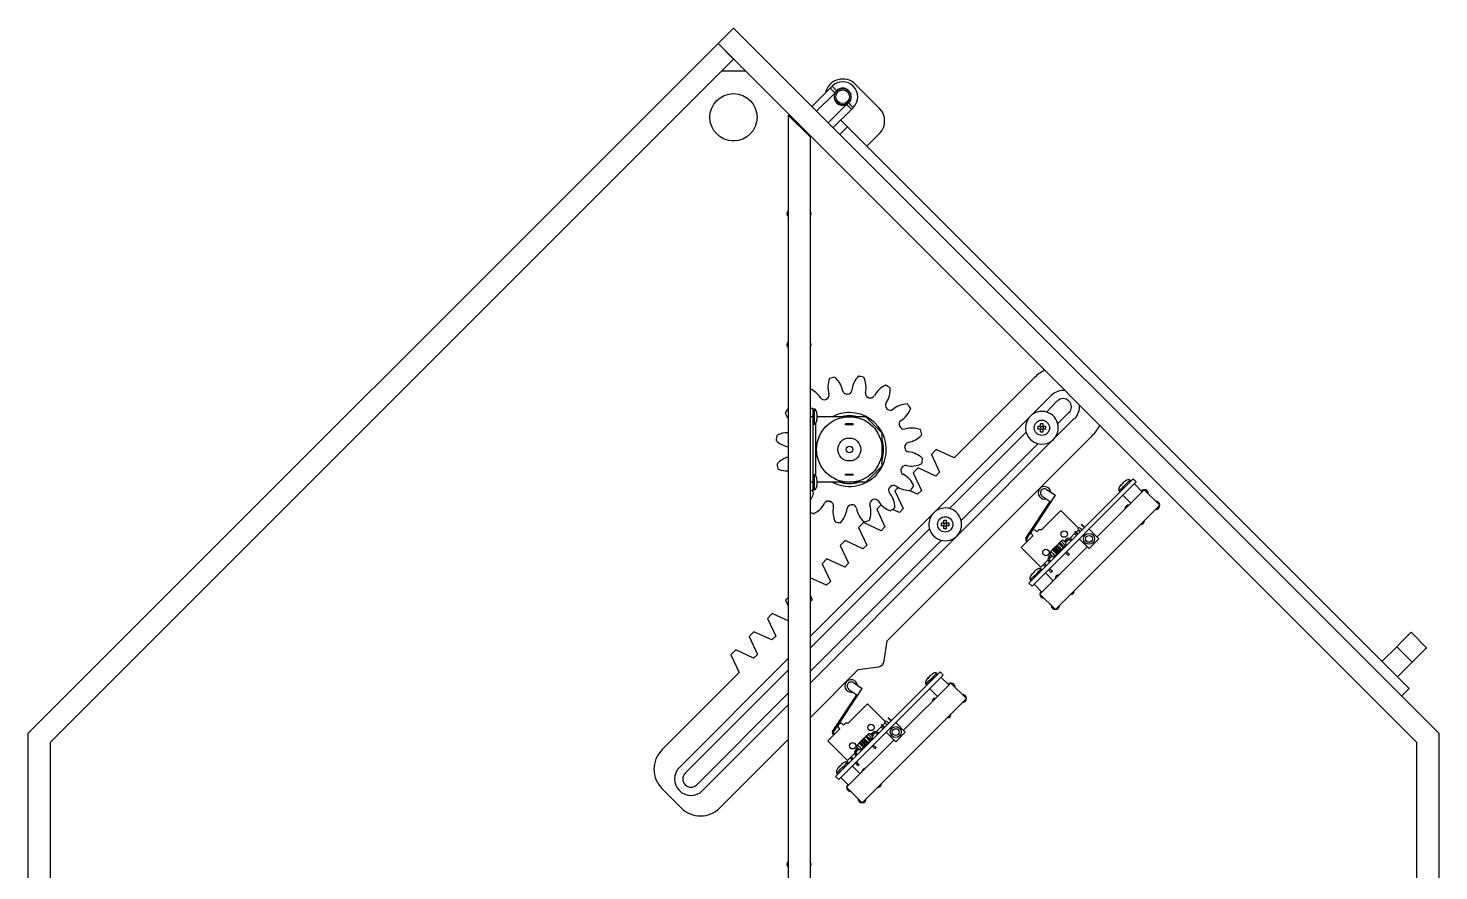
# Model space of a CAD drawing. Extents: x 0 to 145, y 0 to 184.
# Drawn here: x 42 to 145.2, y 121.9 to 183.5 of the extents above; entities that cross this region are included whole.
import ezdxf

# ---------------------------------------------------------------- set-up
doc = ezdxf.new("R2010")
doc.units = 0
doc.linetypes.add('SLD-CONTINUE', pattern=[0])
doc.layers.get('0').update_dxf_attribs({"linetype": 'CONTINUOUS'})

msp = doc.modelspace()

# ---------------------------------------------------------------- linework, layer by layer
at = {"color": 7, "linetype": 'SLD-CONTINUE'}
for p, q in [((92.45, 182.42), (93.58, 183.55)), ((93.58, 183.55), (145.18, 131.95)), ((41.98, 131.95), (92.45, 182.42)), ((93.58, 181.28), (92.45, 182.42)), ((143.58, 131.28), (92.45, 182.42)), ((93.58, 181.28), (43.58, 131.28)), ((92.72, 180.43), (94.44, 180.43)), ((99.31, 177.82), (100.66, 179.17)), ((101.01, 178.82), (99.66, 177.47)), ((100.66, 179.17), (100.79, 179.31)), ((104.26, 177.68), (102.49, 179.45)), ((100.51, 176.62), (101.86, 177.97)), ((102.21, 177.61), (100.86, 176.26)), ((102.35, 177.75), (102.21, 177.61)), ((97.58, 177.19), (97.58, 51.18)), ((99.18, 175.59), (97.58, 177.19)), ((101.43, 176.83), (101.92, 176.34)), ((99.18, 175.59), (99.18, 51.18)), ((101.92, 176.34), (101.36, 175.77)), ((101.92, 176.34), (143.02, 135.24)), ((103.34, 174.92), (104.26, 175.84)), ((93.69, 175.3), (93.47, 175.3)), ((115.57, 157.97), (109.72, 152.11)), ((116.85, 156.69), (99.18, 139.03)), ((117.27, 156.27), (116.47, 155.46)), ((99.38, 155.72), (99.18, 155.72)), ((99.38, 155.12), (99.18, 155.12)), ((99.18, 135.63), (118.54, 155)), ((99.38, 155.72), (99.38, 155.12)), ((99.38, 155.12), (99.38, 150.32)), ((99.48, 155.68), (99.48, 154.56)), ((99.7, 155.22), (99.67, 155.42)), ((99.7, 155.22), (99.67, 155.22)), ((99.7, 155.02), (99.67, 155.02)), ((99.67, 154.83), (99.68, 154.82)), ((103.26, 155.12), (99.68, 155.12)), ((104.46, 153.92), (103.26, 155.12)), ((117.31, 154.61), (118.12, 155.42)), ((101.78, 154.52), (101.78, 154.6)), ((102.34, 154.6), (101.78, 154.6)), ((102.34, 154.52), (101.78, 154.52)), ((102.34, 154.52), (102.34, 154.6)), ((104.46, 151.52), (104.46, 153.92)), ((114.99, 153.98), (109.39, 148.39)), ((116.04, 154.41), (115.85, 154.41)), ((116.04, 154.21), (115.85, 154.21)), ((116.04, 154.41), (116.04, 154.6)), ((116.04, 154.41), (116.24, 154.41)), ((116.04, 154.41), (116.04, 154.21)), ((116.04, 154.01), (116.04, 154.21)), ((116.04, 154.21), (116.24, 154.21)), ((116.24, 154.41), (116.24, 154.6)), ((116.44, 154.41), (116.24, 154.41)), ((116.24, 154.41), (116.24, 154.21)), ((116.44, 154.21), (116.24, 154.21)), ((116.24, 154.01), (116.24, 154.21)), ((104.83, 138.73), (119.82, 153.72)), ((110.23, 147.53), (115.84, 153.14)), ((108.41, 152.71), (108.06, 152.36)), ((108.06, 152.36), (108.66, 151.05)), ((109.72, 152.11), (108.41, 152.71)), ((99.48, 150.88), (99.48, 149.76)), ((101.78, 150.84), (101.78, 150.92)), ((101.78, 150.92), (102.34, 150.92)), ((102.34, 150.84), (101.78, 150.84)), ((102.34, 150.84), (102.34, 150.92)), ((103.26, 150.32), (104.46, 151.52)), ((107.08, 151.38), (106.72, 151.02)), ((106.72, 151.02), (107.33, 149.72)), ((108.38, 150.77), (107.08, 151.38)), ((108.66, 151.05), (108.38, 150.77)), ((99.38, 150.32), (99.18, 150.32)), ((99.38, 149.72), (99.18, 149.72)), ((99.38, 150.32), (99.38, 149.72)), ((99.7, 150.42), (99.67, 150.62)), ((99.7, 150.42), (99.67, 150.42)), ((99.7, 150.22), (99.67, 150.22)), ((99.67, 150.03), (99.68, 150.02)), ((103.26, 150.32), (99.68, 150.32)), ((105.63, 149.93), (105.39, 149.69)), ((105.39, 149.69), (106, 148.39)), ((107.05, 149.44), (106.43, 149.73)), ((107.33, 149.72), (107.05, 149.44)), ((115.19, 142.95), (122.83, 150.58)), ((115.42, 142.72), (123.05, 150.36)), ((116.08, 149.72), (116.08, 149.72)), ((116.49, 149.8), (117.14, 149.37)), ((120.17, 146.31), (123.63, 149.78)), ((121.88, 150.06), (121.84, 150)), ((121.94, 150.15), (121.88, 150.06)), ((121.94, 150.15), (121.9, 150.07)), ((121.94, 150.15), (121.96, 150.13)), ((121.97, 150.17), (121.95, 150.14)), ((121.98, 150.15), (122.02, 150.19)), ((122, 150.21), (121.99, 150.18)), ((122, 150.21), (122.02, 150.19)), ((122.07, 150.28), (122.03, 150.2)), ((122.27, 150.44), (122.22, 150.4)), ((122.27, 150.44), (122.22, 150.4)), ((122.83, 150.58), (123.05, 150.36)), ((123.49, 149.63), (122.91, 150.21)), ((123.49, 149.63), (123.43, 149.69)), ((123.63, 149.78), (124.77, 148.64)), ((104.38, 148.68), (104.06, 148.36)), ((114.97, 146.22), (116.75, 148.92)), ((115.43, 146.77), (117.14, 149.37)), ((116.16, 149.3), (116.75, 148.92)), ((117.13, 141.01), (124.77, 148.64)), ((122.07, 149.37), (122.65, 148.79)), ((104.06, 148.36), (104.66, 147.05)), ((105.72, 148.11), (105.22, 148.34)), ((106, 148.39), (105.72, 148.11)), ((117.53, 148.25), (116.11, 146.84)), ((118.81, 146.97), (117.53, 148.25)), ((124.5, 148.38), (124.53, 148.35)), ((124.68, 148.44), (124.62, 148.5)), ((107.92, 146.91), (99.18, 138.18)), ((103.08, 147.38), (102.72, 147.02)), ((102.72, 147.02), (103.33, 145.72)), ((104.38, 146.77), (103.08, 147.38)), ((104.66, 147.05), (104.38, 146.77)), ((108.97, 147.34), (108.78, 147.34)), ((108.97, 147.14), (108.78, 147.14)), ((108.97, 147.34), (108.97, 147.53)), ((108.97, 147.34), (109.17, 147.34)), ((108.97, 147.34), (108.97, 147.14)), ((108.97, 146.94), (108.97, 147.14)), ((108.97, 147.14), (109.17, 147.14)), ((109.17, 147.34), (109.17, 147.53)), ((109.37, 147.34), (109.17, 147.34)), ((109.17, 147.34), (109.17, 147.14)), ((109.37, 147.14), (109.17, 147.14)), ((109.17, 146.94), (109.17, 147.14)), ((115.03, 146.18), (115.37, 146.69)), ((115.77, 146.7), (115.7, 146.77)), ((115.92, 146.84), (115.77, 146.7)), ((116.11, 146.84), (115.92, 146.84)), ((118.18, 146.21), (118.61, 146.64)), ((118.53, 146.57), (118.67, 146.43)), ((118.58, 146.73), (118.55, 146.7)), ((118.64, 146.67), (118.61, 146.64)), ((118.61, 146.64), (118.75, 146.5)), ((118.64, 146.67), (118.81, 146.84)), ((118.64, 146.67), (118.78, 146.53)), ((118.81, 146.84), (118.95, 146.7)), ((118.88, 146.75), (118.94, 146.69)), ((118.94, 146.96), (119.07, 146.83)), ((119.08, 146.83), (119.02, 146.89)), ((119.04, 147.2), (119.07, 147.22)), ((119.14, 147.16), (119.11, 147.13)), ((119.11, 147.13), (119.24, 147)), ((119.14, 147.16), (119.27, 147.03)), ((120.3, 146.18), (119.59, 146.89)), ((99.18, 136.48), (108.77, 146.07)), ((101.75, 146.05), (101.39, 145.69)), ((101.39, 145.69), (102, 144.39)), ((103.05, 145.44), (101.75, 146.05)), ((103.33, 145.72), (103.05, 145.44)), ((115.49, 146.41), (114.63, 145.55)), ((114.63, 145.55), (116.07, 144.11)), ((114.98, 146.04), (115.05, 145.97)), ((115.04, 146.1), (115.11, 146.03)), ((115.42, 146.48), (115.49, 146.41)), ((116, 142.14), (119.46, 145.6)), ((117.06, 145.52), (116.98, 145.45)), ((117.11, 145.59), (117.06, 145.53)), ((117.2, 145.66), (117.13, 145.59)), ((117.25, 145.73), (117.2, 145.67)), ((117.38, 145.84), (117.27, 145.73)), ((117.44, 145.92), (117.38, 145.86)), ((117.55, 146.01), (117.45, 145.92)), ((117.58, 145.42), (117.69, 145.53)), ((117.73, 145.48), (117.68, 145.52)), ((117.71, 145.53), (117.77, 145.59)), ((117.77, 145.6), (117.86, 145.7)), ((117.93, 146.15), (117.79, 146.01)), ((117.86, 145.94), (118, 146.08)), ((117.88, 145.91), (118.08, 146.12)), ((118.21, 146.08), (118.27, 146.02)), ((118.34, 146.09), (118.28, 146.15)), ((119.59, 145.48), (118.88, 146.18)), ((120.3, 146.18), (119.59, 145.48)), ((100.42, 144.72), (100.06, 144.36)), ((101.72, 144.11), (100.42, 144.72)), ((116.07, 144.11), (116.59, 144.63)), ((116.8, 145.02), (116.66, 144.88)), ((116.66, 144.52), (116.71, 144.47)), ((116.68, 144.72), (116.89, 144.93)), ((116.73, 144.81), (116.87, 144.95)), ((116.78, 144.54), (116.73, 144.59)), ((116.91, 145.37), (116.79, 145.25)), ((116.97, 145.45), (116.91, 145.39)), ((117.1, 144.94), (117.22, 145.06)), ((117.24, 145.06), (117.3, 145.12)), ((117.3, 145.13), (117.37, 145.21)), ((117.38, 145.21), (117.44, 145.26)), ((117.44, 145.28), (117.51, 145.35)), ((117.52, 145.35), (117.58, 145.4)), ((117.6, 145.44), (117.64, 145.39)), ((117.87, 145.17), (118.07, 144.97)), ((118.15, 145.06), (117.95, 145.25)), ((100.06, 144.36), (100.67, 143.06)), ((102, 144.39), (101.72, 144.11)), ((115.46, 143.66), (115.34, 143.51)), ((115.76, 143.93), (115.76, 143.93)), ((116.08, 143.98), (116.08, 143.98)), ((116.26, 144.29), (116.4, 144.15)), ((116.48, 144.24), (116.34, 144.38)), ((116.98, 143.12), (116.4, 143.7)), ((116.62, 143.92), (116.82, 143.73)), ((116.91, 143.81), (116.71, 144.01)), ((100.38, 142.78), (99.18, 143.34)), ((100.67, 143.06), (100.38, 142.78)), ((115.19, 142.95), (115.42, 142.72)), ((115.57, 142.87), (116.15, 142.29)), ((97.58, 141.88), (97.39, 141.69)), ((97.39, 141.69), (97.58, 141.29)), ((99.18, 142.05), (99.33, 141.72)), ((99.33, 141.72), (99.18, 141.57)), ((116, 142.14), (117.13, 141.01)), ((96.42, 140.72), (96.06, 140.36)), ((96.06, 140.36), (96.67, 139.06)), ((97.58, 140.17), (96.42, 140.72)), ((95.08, 139.38), (94.73, 139.03)), ((96.39, 138.78), (95.08, 139.38)), ((144.29, 138.21), (143.16, 139.35)), ((94.73, 139.03), (95.33, 137.72)), ((96.67, 139.06), (96.39, 138.78)), ((104.61, 137.25), (104.83, 138.73)), ((97.58, 137.43), (89.62, 129.46)), ((93.75, 138.05), (93.39, 137.69)), ((93.39, 137.69), (94, 136.39)), ((95.05, 137.44), (93.75, 138.05)), ((95.33, 137.72), (95.05, 137.44)), ((142.1, 138.29), (141.04, 137.22)), ((143.23, 137.15), (142.1, 138.29)), ((94, 136.39), (88.34, 130.74)), ((97.58, 136.58), (90.04, 129.04)), ((99.18, 133.09), (102.7, 136.61)), ((101.05, 128.8), (108.69, 136.44)), ((102.7, 136.61), (104.19, 136.82)), ((108.13, 136.3), (108.08, 136.26)), ((108.13, 136.3), (108.08, 136.26)), ((108.69, 136.44), (108.91, 136.21)), ((143.23, 137.15), (142.17, 136.09)), ((101.28, 128.58), (108.91, 136.21)), ((101.29, 132.63), (103, 135.23)), ((101.94, 135.58), (101.94, 135.58)), ((102.35, 135.66), (103, 135.23)), ((106.03, 132.17), (109.49, 135.63)), ((107.74, 135.92), (107.69, 135.86)), ((107.8, 136), (107.74, 135.92)), ((107.8, 136), (107.76, 135.93)), ((107.8, 136), (107.82, 135.99)), ((107.83, 136.03), (107.81, 136)), ((107.86, 136.06), (107.84, 136.04)), ((107.84, 136.01), (107.88, 136.05)), ((107.86, 136.06), (107.88, 136.05)), ((107.93, 136.13), (107.89, 136.06)), ((107.93, 135.23), (108.51, 134.65)), ((109.34, 135.49), (108.76, 136.07)), ((109.49, 135.63), (110.62, 134.5)), ((143.02, 135.24), (142.45, 134.68)), ((90.89, 128.19), (97.58, 134.88)), ((100.82, 132.08), (102.6, 134.77)), ((102.02, 135.16), (102.6, 134.77)), ((102.99, 126.87), (110.62, 134.5)), ((91.31, 127.77), (97.58, 134.03)), ((103.39, 134.11), (101.97, 132.7)), ((104.67, 132.82), (103.39, 134.11)), ((101.35, 132.27), (100.49, 131.41)), ((100.89, 132.03), (101.23, 132.55)), ((101.28, 132.34), (101.35, 132.27)), ((101.63, 132.55), (101.56, 132.62)), ((101.77, 132.7), (101.63, 132.55)), ((101.97, 132.7), (101.77, 132.7)), ((104.03, 132.07), (104.46, 132.5)), ((104.39, 132.43), (104.53, 132.29)), ((104.44, 132.59), (104.41, 132.56)), ((104.5, 132.52), (104.47, 132.5)), ((104.47, 132.5), (104.61, 132.36)), ((104.49, 132.53), (104.66, 132.7)), ((104.5, 132.52), (104.63, 132.39)), ((104.67, 132.69), (104.8, 132.56)), ((104.74, 132.61), (104.8, 132.55)), ((104.8, 132.82), (104.93, 132.69)), ((104.94, 132.69), (104.88, 132.75)), ((104.9, 133.05), (104.93, 133.08)), ((104.99, 133.02), (104.97, 132.99)), ((104.97, 132.99), (105.1, 132.86)), ((104.99, 133.02), (105.13, 132.88)), ((106.15, 132.04), (105.45, 132.75)), ((41.98, 51.18), (41.98, 131.95)), ((43.58, 131.28), (43.58, 51.18)), ((92.59, 126.49), (97.58, 131.49)), ((100.49, 131.41), (101.93, 129.97)), ((100.84, 131.9), (100.91, 131.83)), ((100.9, 131.96), (100.97, 131.89)), ((101.86, 128), (105.32, 131.46)), ((102.77, 131.23), (102.65, 131.11)), ((102.83, 131.3), (102.77, 131.25)), ((102.91, 131.37), (102.84, 131.3)), ((102.97, 131.44), (102.91, 131.39)), ((103.05, 131.52), (102.98, 131.44)), ((103.11, 131.59), (103.05, 131.53)), ((103.24, 131.7), (103.13, 131.59)), ((103.3, 131.77), (103.24, 131.72)), ((103.24, 131.06), (103.29, 131.12)), ((103.29, 131.13), (103.37, 131.2)), ((103.41, 131.87), (103.31, 131.77)), ((103.38, 131.2), (103.44, 131.26)), ((103.44, 131.28), (103.55, 131.39)), ((103.46, 131.3), (103.5, 131.25)), ((103.58, 131.34), (103.54, 131.38)), ((103.57, 131.39), (103.62, 131.45)), ((103.62, 131.46), (103.72, 131.56)), ((103.79, 132.01), (103.64, 131.87)), ((103.72, 131.79), (103.86, 131.94)), ((103.74, 131.77), (103.94, 131.98)), ((104.01, 130.91), (103.81, 131.11)), ((104.07, 131.94), (104.13, 131.88)), ((104.2, 131.95), (104.14, 132.01)), ((105.45, 131.33), (104.74, 132.04)), ((106.15, 132.04), (105.45, 131.33)), ((143.58, 51.18), (143.58, 131.28)), ((145.18, 131.95), (145.18, 51.18)), ((101.93, 129.97), (102.45, 130.49)), ((102.11, 130.15), (102.25, 130.01)), ((102.34, 130.09), (102.2, 130.23)), ((102.65, 130.88), (102.51, 130.73)), ((102.51, 130.38), (102.57, 130.32)), ((102.54, 130.58), (102.75, 130.78)), ((102.58, 130.66), (102.73, 130.8)), ((102.64, 130.39), (102.58, 130.45)), ((102.96, 130.8), (103.08, 130.92)), ((103.1, 130.92), (103.15, 130.98)), ((103.15, 130.99), (103.22, 131.06)), ((103.73, 131.03), (103.92, 130.83)), ((101.32, 129.52), (101.2, 129.37)), ((101.62, 129.79), (101.62, 129.79)), ((101.94, 129.84), (101.94, 129.84)), ((102.84, 128.98), (102.26, 129.56)), ((102.48, 129.78), (102.68, 129.58)), ((102.76, 129.67), (102.57, 129.87)), ((101.05, 128.8), (101.28, 128.58)), ((101.42, 128.73), (102, 128.15)), ((101.86, 128), (102.99, 126.87)), ((88.34, 127.91), (89.76, 126.49))]:
    msp.add_line(p, q, dxfattribs=at)
at = {"color": 8, "linetype": 'SLD-CONTINUE'}
msp.add_line((99.58, 154.62), (99.58, 150.83), dxfattribs=at)
at = {"color": 7, "linetype": 'SLD-CONTINUE'}
for points in [[(100.66, 179.17), (100.66, 179.16), (100.68, 179.14), (100.72, 179.11), (100.76, 179.07), (100.81, 179.01), (100.88, 178.95), (100.94, 178.88), (101.01, 178.82)], [(100.79, 179.31), (100.8, 179.3), (100.82, 179.28), (100.85, 179.25), (100.89, 179.21), (100.94, 179.16), (101, 179.1), (101.06, 179.04), (101.13, 178.97)], [(102.21, 177.61), (102.21, 177.62), (102.19, 177.64), (102.15, 177.67), (102.11, 177.72), (102.06, 177.77), (101.99, 177.83), (101.93, 177.9), (101.86, 177.97)], [(102.35, 177.75), (102.34, 177.76), (102.32, 177.77), (102.29, 177.8), (102.25, 177.85), (102.2, 177.9), (102.15, 177.95), (102.08, 178.02), (102.02, 178.08)], [(99.18, 155.79), (99.19, 155.75), (99.19, 155.72)], [(99.68, 155.42), (99.67, 155.43), (99.61, 155.59), (99.56, 155.66), (99.52, 155.67), (99.48, 155.68)], [(99.48, 154.56), (99.52, 154.57), (99.56, 154.59), (99.61, 154.65), (99.67, 154.81), (99.68, 154.82)], [(99.68, 155.42), (99.68, 155.42), (99.67, 155.42)], [(99.67, 155.22), (99.68, 155.08), (99.67, 155.02)], [(99.67, 154.83), (99.69, 154.96), (99.7, 155.02)], [(101.36, 155.12), (101.69, 155.19), (102.06, 155.22)], [(102.06, 155.22), (102.43, 155.19), (102.76, 155.12)], [(115.85, 154.41), (115.85, 154.26), (115.85, 154.21)], [(116.24, 154.6), (116.1, 154.6), (116.04, 154.6)], [(116.04, 154.01), (116.19, 154.01), (116.24, 154.01)], [(116.44, 154.21), (116.44, 154.35), (116.44, 154.41)], [(99.68, 150.62), (99.67, 150.63), (99.61, 150.79), (99.56, 150.86), (99.52, 150.87), (99.48, 150.88)], [(99.48, 149.76), (99.52, 149.77), (99.56, 149.79), (99.61, 149.85), (99.67, 150.01), (99.68, 150.02)], [(99.68, 150.62), (99.68, 150.62), (99.67, 150.62)], [(99.67, 150.42), (99.68, 150.28), (99.67, 150.22)], [(99.67, 150.03), (99.69, 150.16), (99.7, 150.22)], [(121.84, 150), (121.83, 150), (121.77, 149.85), (121.76, 149.76), (121.77, 149.73), (121.8, 149.69)], [(121.8, 149.69), (121.8, 149.7), (121.85, 149.74), (121.92, 149.82), (122.03, 149.92), (122.15, 150.04), (122.27, 150.16), (122.39, 150.28), (122.48, 150.38), (122.55, 150.45)], [(121.9, 150.07), (121.99, 150.17), (122.03, 150.2)], [(122.03, 150.2), (122.08, 150.26), (122.1, 150.27)], [(122.22, 150.38), (122.11, 150.31), (122.07, 150.28)], [(122.2, 150.38), (122.15, 150.35), (122.11, 150.31)], [(122.22, 150.38), (122.26, 150.43), (122.27, 150.44)], [(122.59, 150.48), (122.55, 150.51), (122.52, 150.52), (122.43, 150.51), (122.28, 150.44), (122.27, 150.44)], [(122.55, 150.45), (122.59, 150.48), (122.59, 150.48)], [(108.78, 147.34), (108.78, 147.19), (108.78, 147.14)], [(109.17, 147.53), (109.03, 147.53), (108.97, 147.53)], [(108.97, 146.94), (109.12, 146.94), (109.17, 146.94)], [(109.37, 147.14), (109.37, 147.28), (109.37, 147.34)], [(118.61, 146.64), (118.6, 146.65), (118.59, 146.66), (118.58, 146.67), (118.57, 146.68), (118.56, 146.69), (118.55, 146.7), (118.55, 146.7), (118.55, 146.7)], [(118.58, 146.73), (118.58, 146.73), (118.58, 146.73), (118.59, 146.72), (118.6, 146.71), (118.61, 146.7), (118.62, 146.69), (118.63, 146.68), (118.64, 146.67)], [(118.88, 146.75), (118.89, 146.76), (118.89, 146.76)], [(119.02, 146.88), (119.02, 146.89), (119.02, 146.89)], [(119.11, 147.13), (119.1, 147.15), (119.08, 147.16), (119.07, 147.17), (119.06, 147.18), (119.05, 147.19), (119.05, 147.19), (119.05, 147.2), (119.04, 147.2)], [(119.07, 147.22), (119.07, 147.22), (119.08, 147.22), (119.08, 147.21), (119.09, 147.21), (119.1, 147.2), (119.11, 147.19), (119.12, 147.17), (119.14, 147.16)], [(117.21, 145.36), (117.15, 145.42), (117.1, 145.47), (117.07, 145.5), (117.06, 145.52)], [(117.13, 145.59), (117.14, 145.58), (117.17, 145.54), (117.22, 145.49), (117.28, 145.43), (117.34, 145.37), (117.39, 145.32), (117.43, 145.29), (117.44, 145.28), (117.44, 145.28)], [(117.35, 145.5), (117.29, 145.56), (117.24, 145.61), (117.21, 145.65), (117.2, 145.66)], [(117.27, 145.73), (117.28, 145.72), (117.31, 145.68), (117.36, 145.63), (117.42, 145.57), (117.48, 145.51), (117.53, 145.46), (117.57, 145.43), (117.58, 145.42), (117.58, 145.42)], [(117.54, 145.69), (117.48, 145.75), (117.43, 145.8), (117.4, 145.83), (117.38, 145.84)], [(117.45, 145.92), (117.47, 145.9), (117.5, 145.87), (117.55, 145.82), (117.61, 145.76), (117.67, 145.7), (117.72, 145.65), (117.75, 145.62), (117.77, 145.6), (117.77, 145.6)], [(117.69, 145.53), (117.68, 145.55), (117.65, 145.58), (117.6, 145.63), (117.54, 145.69)], [(117.78, 146.01), (117.78, 146.01), (117.79, 146), (117.81, 145.99), (117.82, 145.97), (117.84, 145.96), (117.85, 145.94), (117.86, 145.93), (117.86, 145.93), (117.86, 145.93)], [(116.79, 145.02), (116.79, 145.02), (116.8, 145.01), (116.82, 145), (116.83, 144.98), (116.85, 144.97), (116.86, 144.95), (116.87, 144.94), (116.87, 144.94), (116.87, 144.94)], [(117.07, 145.22), (117.01, 145.28), (116.96, 145.33), (116.93, 145.36), (116.91, 145.37)], [(116.98, 145.45), (117, 145.43), (117.03, 145.4), (117.08, 145.35), (117.14, 145.29), (117.2, 145.23), (117.25, 145.18), (117.28, 145.15), (117.3, 145.13), (117.3, 145.13)], [(117.22, 145.06), (117.21, 145.08), (117.18, 145.11), (117.13, 145.16), (117.07, 145.22)], [(117.37, 145.21), (117.35, 145.22), (117.32, 145.25), (117.27, 145.3), (117.21, 145.36)], [(117.51, 145.35), (117.5, 145.36), (117.46, 145.39), (117.41, 145.44), (117.35, 145.5)], [(118.15, 145.06), (118.15, 145.05), (118.14, 145.04), (118.12, 145.03), (118.11, 145.01), (118.09, 145), (118.08, 144.98), (118.07, 144.97), (118.07, 144.97)], [(115.34, 143.51), (115.33, 143.5), (115.26, 143.34), (115.26, 143.26), (115.27, 143.22), (115.29, 143.19)], [(115.29, 143.19), (115.31, 143.21), (115.37, 143.26), (115.45, 143.35), (115.56, 143.46), (115.69, 143.58)], [(115.34, 143.51), (115.34, 143.51), (115.34, 143.51)], [(115.48, 143.65), (115.46, 143.66), (115.46, 143.66)], [(115.48, 143.65), (115.58, 143.75), (115.62, 143.79)], [(115.76, 143.93), (115.65, 143.84), (115.6, 143.81)], [(115.62, 143.79), (115.61, 143.8), (115.6, 143.81)], [(115.69, 143.58), (115.81, 143.7), (115.92, 143.81), (116.01, 143.9), (116.06, 143.96), (116.08, 143.98), (116.08, 143.98)], [(116.08, 143.98), (116.05, 144), (116.01, 144.01), (115.93, 144.01), (115.77, 143.94), (115.76, 143.93)], [(116.91, 143.81), (116.9, 143.81), (116.89, 143.8), (116.88, 143.78), (116.86, 143.77), (116.85, 143.75), (116.83, 143.74), (116.82, 143.73), (116.82, 143.73)], [(143.16, 139.35), (143.13, 139.32), (143.07, 139.26), (142.96, 139.15), (142.81, 139), (142.61, 138.8), (142.38, 138.57), (142.1, 138.29)], [(144.29, 138.21), (144.27, 138.19), (144.2, 138.13), (144.09, 138.02), (143.94, 137.87), (143.75, 137.67), (143.51, 137.43), (143.23, 137.15)], [(107.65, 135.55), (107.66, 135.56), (107.7, 135.6), (107.78, 135.68), (107.88, 135.78), (108, 135.9), (108.13, 136.02), (108.24, 136.14), (108.34, 136.24), (108.41, 136.3)], [(108.07, 136.24), (107.97, 136.17), (107.93, 136.13)], [(108.05, 136.24), (108.01, 136.21), (107.97, 136.17)], [(108.07, 136.24), (108.12, 136.29), (108.13, 136.3)], [(108.45, 136.34), (108.41, 136.37), (108.37, 136.38), (108.29, 136.37), (108.13, 136.3), (108.13, 136.3)], [(108.41, 136.3), (108.44, 136.34), (108.45, 136.34)], [(107.69, 135.86), (107.69, 135.86), (107.62, 135.7), (107.62, 135.62), (107.63, 135.58), (107.65, 135.55)], [(107.76, 135.93), (107.85, 136.02), (107.89, 136.06)], [(107.89, 136.06), (107.94, 136.11), (107.96, 136.13)], [(104.47, 132.5), (104.46, 132.51), (104.45, 132.52), (104.44, 132.53), (104.43, 132.54), (104.42, 132.55), (104.41, 132.55), (104.41, 132.56), (104.41, 132.56)], [(104.44, 132.59), (104.44, 132.59), (104.44, 132.58), (104.45, 132.58), (104.45, 132.57), (104.46, 132.56), (104.47, 132.55), (104.49, 132.54), (104.5, 132.52)], [(104.74, 132.61), (104.75, 132.61), (104.75, 132.61)], [(104.87, 132.74), (104.88, 132.74), (104.88, 132.75)], [(104.97, 132.99), (104.95, 133), (104.94, 133.02), (104.93, 133.03), (104.92, 133.04), (104.91, 133.04), (104.91, 133.05), (104.9, 133.05), (104.9, 133.05)], [(104.93, 133.08), (104.93, 133.08), (104.93, 133.08), (104.94, 133.07), (104.95, 133.06), (104.96, 133.05), (104.97, 133.04), (104.98, 133.03), (104.99, 133.02)], [(102.93, 131.08), (102.87, 131.14), (102.82, 131.19), (102.78, 131.22), (102.77, 131.23)], [(102.84, 131.3), (102.85, 131.29), (102.89, 131.26), (102.94, 131.21), (103, 131.15), (103.06, 131.09), (103.11, 131.04), (103.14, 131), (103.15, 130.99)], [(103.07, 131.22), (103.01, 131.28), (102.96, 131.33), (102.92, 131.36), (102.91, 131.37)], [(103.08, 130.92), (103.07, 130.93), (103.04, 130.97), (102.99, 131.02), (102.93, 131.08)], [(102.98, 131.44), (103, 131.43), (103.03, 131.4), (103.08, 131.35), (103.14, 131.29), (103.2, 131.23), (103.25, 131.18), (103.28, 131.15), (103.29, 131.13)], [(103.21, 131.36), (103.15, 131.42), (103.1, 131.47), (103.07, 131.5), (103.05, 131.52)], [(103.22, 131.06), (103.21, 131.07), (103.18, 131.11), (103.13, 131.16), (103.07, 131.22)], [(103.13, 131.59), (103.14, 131.57), (103.17, 131.54), (103.22, 131.49), (103.28, 131.43), (103.34, 131.37), (103.39, 131.32), (103.42, 131.29), (103.44, 131.28)], [(103.37, 131.2), (103.35, 131.22), (103.32, 131.25), (103.27, 131.3), (103.21, 131.36)], [(103.4, 131.55), (103.34, 131.61), (103.29, 131.66), (103.25, 131.69), (103.24, 131.7)], [(103.31, 131.77), (103.32, 131.76), (103.36, 131.73), (103.41, 131.68), (103.47, 131.62), (103.53, 131.56), (103.58, 131.51), (103.61, 131.47), (103.62, 131.46)], [(103.55, 131.39), (103.54, 131.4), (103.51, 131.44), (103.46, 131.49), (103.4, 131.55)], [(103.64, 131.87), (103.64, 131.87), (103.65, 131.86), (103.66, 131.85), (103.68, 131.83), (103.7, 131.81), (103.71, 131.8), (103.72, 131.79), (103.72, 131.79)], [(102.65, 130.88), (102.65, 130.88), (102.66, 130.87), (102.67, 130.86), (102.69, 130.84), (102.71, 130.82), (102.72, 130.81), (102.73, 130.8), (102.73, 130.8)], [(104.01, 130.91), (104, 130.91), (104, 130.9), (103.98, 130.89), (103.97, 130.87), (103.95, 130.85), (103.94, 130.84), (103.93, 130.83), (103.92, 130.83)], [(101.2, 129.37), (101.19, 129.36), (101.12, 129.2), (101.11, 129.12), (101.12, 129.08), (101.15, 129.04)], [(101.15, 129.04), (101.17, 129.06), (101.22, 129.12), (101.31, 129.21), (101.42, 129.32), (101.54, 129.44)], [(101.2, 129.37), (101.2, 129.37), (101.2, 129.37)], [(101.34, 129.51), (101.32, 129.52), (101.32, 129.52)], [(101.34, 129.51), (101.44, 129.61), (101.48, 129.65)], [(101.62, 129.79), (101.51, 129.7), (101.46, 129.66)], [(101.48, 129.65), (101.46, 129.66), (101.46, 129.66)], [(101.54, 129.44), (101.67, 129.56), (101.78, 129.67), (101.86, 129.76), (101.92, 129.82), (101.94, 129.84), (101.94, 129.84)], [(101.94, 129.84), (101.91, 129.86), (101.87, 129.87), (101.79, 129.86), (101.63, 129.8), (101.62, 129.79)], [(102.76, 129.67), (102.76, 129.67), (102.75, 129.66), (102.74, 129.64), (102.72, 129.63), (102.7, 129.61), (102.69, 129.6), (102.68, 129.59), (102.68, 129.58)]]:
    msp.add_lwpolyline(points, dxfattribs=at)
at = {"color": 8, "linetype": 'SLD-CONTINUE'}
for points in [[(117.06, 145.53), (117.07, 145.52), (117.1, 145.48), (117.16, 145.43), (117.22, 145.37)], [(117.44, 145.26), (117.42, 145.27), (117.39, 145.31), (117.34, 145.36), (117.27, 145.42), (117.21, 145.49), (117.16, 145.54), (117.12, 145.57), (117.11, 145.59), (117.11, 145.59)], [(117.2, 145.67), (117.21, 145.66), (117.24, 145.62), (117.3, 145.57), (117.36, 145.51)], [(117.58, 145.4), (117.57, 145.42), (117.53, 145.45), (117.48, 145.5), (117.42, 145.57), (117.35, 145.63), (117.3, 145.68), (117.27, 145.72), (117.25, 145.73), (117.25, 145.73)], [(117.38, 145.86), (117.4, 145.85), (117.43, 145.81), (117.48, 145.76), (117.55, 145.7)], [(117.77, 145.59), (117.75, 145.6), (117.72, 145.64), (117.67, 145.69), (117.6, 145.75), (117.54, 145.82), (117.49, 145.87), (117.45, 145.9), (117.44, 145.92), (117.44, 145.92)], [(117.55, 146.01), (117.57, 146), (117.6, 145.97), (117.65, 145.92), (117.71, 145.86), (117.77, 145.8), (117.82, 145.75), (117.85, 145.72), (117.86, 145.7), (117.86, 145.7)], [(117.55, 145.7), (117.61, 145.63), (117.66, 145.58), (117.7, 145.55), (117.71, 145.53)], [(117.93, 146.15), (117.93, 146.15), (117.94, 146.14), (117.95, 146.13), (117.96, 146.11), (117.98, 146.1), (117.99, 146.09), (118, 146.08), (118, 146.08)], [(118.28, 146.15), (118.28, 146.15), (118.27, 146.14), (118.26, 146.13), (118.25, 146.11), (118.23, 146.1), (118.22, 146.09), (118.21, 146.08), (118.21, 146.08)], [(116.66, 144.88), (116.66, 144.87), (116.67, 144.87), (116.68, 144.85), (116.69, 144.84), (116.7, 144.83), (116.72, 144.82), (116.72, 144.81), (116.73, 144.81)], [(116.66, 144.52), (116.66, 144.53), (116.67, 144.53), (116.68, 144.54), (116.69, 144.56), (116.7, 144.57), (116.72, 144.58), (116.72, 144.59), (116.73, 144.59), (116.73, 144.59)], [(116.79, 145.25), (116.8, 145.24), (116.84, 145.21), (116.89, 145.15), (116.95, 145.1), (117, 145.04), (117.06, 144.99), (117.09, 144.95), (117.1, 144.94), (117.1, 144.94)], [(116.91, 145.39), (116.93, 145.38), (116.96, 145.34), (117.01, 145.29), (117.08, 145.23)], [(117.3, 145.12), (117.28, 145.13), (117.25, 145.17), (117.2, 145.22), (117.13, 145.28), (117.07, 145.35), (117.02, 145.4), (116.98, 145.43), (116.97, 145.45), (116.97, 145.45)], [(117.08, 145.23), (117.14, 145.16), (117.19, 145.11), (117.23, 145.08), (117.24, 145.06)], [(117.22, 145.37), (117.28, 145.31), (117.33, 145.25), (117.37, 145.22), (117.38, 145.21)], [(117.36, 145.51), (117.42, 145.45), (117.47, 145.39), (117.51, 145.36), (117.52, 145.35)], [(102.65, 131.11), (102.66, 131.1), (102.69, 131.06), (102.74, 131.01), (102.8, 130.95), (102.86, 130.89), (102.91, 130.84), (102.95, 130.81), (102.96, 130.8)], [(102.77, 131.25), (102.78, 131.23), (102.82, 131.2), (102.87, 131.15), (102.93, 131.08)], [(103.15, 130.98), (103.14, 130.99), (103.11, 131.03), (103.05, 131.08), (102.99, 131.14), (102.93, 131.2), (102.88, 131.26), (102.84, 131.29), (102.83, 131.3), (102.83, 131.3)], [(102.91, 131.39), (102.93, 131.38), (102.96, 131.34), (103.01, 131.29), (103.08, 131.23)], [(102.93, 131.08), (103, 131.02), (103.05, 130.97), (103.08, 130.93), (103.1, 130.92)], [(103.29, 131.12), (103.28, 131.13), (103.25, 131.17), (103.19, 131.22), (103.13, 131.28), (103.07, 131.34), (103.02, 131.4), (102.98, 131.43), (102.97, 131.44), (102.97, 131.44)], [(103.05, 131.53), (103.07, 131.52), (103.1, 131.48), (103.15, 131.43), (103.22, 131.37)], [(103.08, 131.23), (103.14, 131.16), (103.19, 131.11), (103.23, 131.08), (103.24, 131.06)], [(103.44, 131.26), (103.42, 131.27), (103.39, 131.31), (103.34, 131.36), (103.27, 131.42), (103.21, 131.49), (103.16, 131.54), (103.12, 131.57), (103.11, 131.59), (103.11, 131.59)], [(103.22, 131.37), (103.28, 131.3), (103.33, 131.25), (103.37, 131.22), (103.38, 131.2)], [(103.24, 131.72), (103.25, 131.7), (103.29, 131.67), (103.34, 131.62), (103.4, 131.55)], [(103.62, 131.45), (103.61, 131.46), (103.58, 131.5), (103.52, 131.55), (103.46, 131.61), (103.4, 131.67), (103.35, 131.73), (103.31, 131.76), (103.3, 131.77), (103.3, 131.77)], [(103.4, 131.55), (103.47, 131.49), (103.52, 131.44), (103.55, 131.4), (103.57, 131.39)], [(103.41, 131.87), (103.42, 131.86), (103.46, 131.83), (103.51, 131.78), (103.57, 131.72), (103.63, 131.66), (103.68, 131.61), (103.71, 131.57), (103.72, 131.56)], [(103.79, 132.01), (103.79, 132), (103.8, 132), (103.81, 131.98), (103.82, 131.97), (103.84, 131.96), (103.85, 131.95), (103.85, 131.94), (103.86, 131.94)], [(104.14, 132.01), (104.14, 132), (104.13, 132), (104.12, 131.98), (104.1, 131.97), (104.09, 131.96), (104.08, 131.95), (104.07, 131.94), (104.07, 131.94), (104.07, 131.94)], [(102.51, 130.73), (102.52, 130.73), (102.52, 130.72), (102.54, 130.71), (102.55, 130.7), (102.56, 130.69), (102.57, 130.67), (102.58, 130.67), (102.58, 130.66)], [(102.51, 130.38), (102.52, 130.38), (102.52, 130.39), (102.54, 130.4), (102.55, 130.42), (102.56, 130.43), (102.57, 130.44), (102.58, 130.45), (102.58, 130.45)]]:
    msp.add_lwpolyline(points, dxfattribs=at)
at = {"color": 7, "linetype": 'SLD-CONTINUE'}
for centre, radius in [((93.58, 177.03), 1.73), ((101.57, 178.53), 0.6), ((101.57, 178.53), 0.5), ((102.06, 152.72), 2.4), ((116.14, 154.31), 0.56), ((102.06, 152.72), 0.84), ((102.06, 152.72), 0.24), ((109.07, 147.24), 0.56), ((117.78, 146.53), 0.235), ((119.59, 146.18), 0.4), ((119.59, 146.18), 0.25), ((116.44, 145.18), 0.235), ((103.64, 132.38), 0.235), ((105.45, 132.04), 0.4), ((105.45, 132.04), 0.25), ((102.3, 131.04), 0.235)]:
    msp.add_circle(centre, radius, dxfattribs=at)
for centre, radius, start, end in [((101.57, 178.53), 1.3, 45, 167.2042), ((101.57, 178.53), 1.1, 315, 135), ((101.57, 178.53), 0.63, 152.7528, 297.2472), ((101.57, 178.53), 0.63, 135, 152.7528), ((101.57, 178.53), 0.63, 315, 135), ((101.57, 178.53), 0.63, 297.2472, 315), ((103.34, 176.76), 1.3, 315, 45), ((97.79, 169.97), 0.3, 135, 225), ((98.97, 169.97), 0.3, 315, 45), ((97.79, 160.39), 0.3, 135, 225), ((98.97, 160.39), 0.3, 315, 45), ((102.22, 157.29), 1.73, 158.608, 196.704), ((102.06, 152.72), 5.4, 101.3619, 105.5999), ((99.85, 156.72), 1.73, 10.2578, 48.3537), ((103.96, 156.88), 1.73, 136.108, 174.204), ((102.06, 152.72), 5.4, 78.8619, 83.0999), ((101.55, 157.26), 1.73, 347.7578, 25.8537), ((117.7, 155.84), 3, 116.7773, 135), ((98.48, 155.57), 1.73, 32.7578, 66.2723), ((101.87, 157.09), 0.32, 190.2578, 272.5674), ((101.92, 157.09), 0.32, 271.8944, 354.204), ((103.55, 156.83), 0.32, 167.7578, 250.0674), ((105.41, 155.84), 1.73, 113.608, 151.704), ((102.06, 152.72), 5.4, 56.3619, 60.5999), ((103.32, 157.12), 1.73, 325.2578, 3.3537), ((117.7, 155.84), 1.2, 83.5762, 135), ((100.21, 156.68), 0.32, 212.7578, 295.0674), ((102.06, 152.72), 4.05, 114.3944, 115.0674), ((100.26, 156.7), 0.32, 294.3944, 16.704), ((102.06, 152.72), 4.05, 91.8944, 92.5674), ((102.06, 152.72), 4.05, 69.3944, 70.0674), ((103.6, 156.81), 0.32, 249.3944, 331.704), ((105.01, 155.95), 0.32, 145.2578, 227.5674), ((106.34, 154.32), 1.73, 91.108, 129.204), ((102.06, 152.72), 5.4, 33.8619, 38.0999), ((117.7, 155.84), 0.6, 315, 135), ((117.7, 155.84), 1.2, 315, 6.4238), ((102.06, 152.72), 5.4, 146.3619, 150.5999), ((98.94, 156.07), 1.73, 203.608, 218.129), ((99.48, 155.58), 0.1, 89.9904, 180), ((102.06, 152.72), 2.7, 242.734, 90), ((102.06, 152.72), 2.7, 90, 117.266), ((102.06, 152.72), 4.05, 46.8944, 47.5674), ((105.05, 155.91), 0.32, 226.8944, 309.204), ((106.02, 154.57), 0.32, 122.7578, 205.0674), ((104.91, 156.3), 1.73, 302.7578, 340.8537), ((116.14, 154.31), 1.2, 142.402, 0), ((116.14, 154.31), 1.2, 0, 127.598), ((97.52, 152.21), 1.73, 87.9075, 115.8537), ((99.48, 154.66), 0.1, 180, 270.0096), ((102.06, 152.72), 4.05, 24.3944, 25.0674), ((106.04, 154.53), 0.32, 204.3944, 286.704), ((106.63, 152.56), 1.73, 68.608, 106.704), ((106.06, 154.94), 1.73, 280.2578, 318.3537), ((102.06, 152.72), 5.4, 11.3619, 15.5999), ((117.7, 155.84), 3, 315, 333.2227), ((102.06, 152.72), 5.4, 168.8619, 173.0999), ((97.9, 154.62), 1.73, 226.108, 259.3646), ((102.06, 152.72), 2.5, 343.7398, 16.2602), ((106.43, 152.92), 0.32, 100.2578, 182.5674), ((102.06, 152.72), 4.05, 1.8944, 2.5674), ((106.43, 152.87), 0.32, 181.8944, 264.204), ((98.06, 150.51), 1.73, 106.0842, 138.3537), ((106.22, 150.82), 1.73, 46.108, 84.204), ((102.06, 152.72), 5.4, 348.8619, 353.0999), ((102.06, 152.72), 5.4, 191.3619, 195.5999), ((97.49, 152.88), 1.73, 248.608, 272.9636), ((99.48, 150.78), 0.1, 89.9904, 180), ((106.15, 151.18), 0.32, 159.3944, 241.704), ((102.06, 152.72), 4.05, 339.3944, 340.0674), ((106.17, 151.23), 0.32, 77.7578, 160.0674), ((105.18, 149.38), 1.73, 23.608, 61.704), ((106.6, 153.24), 1.73, 257.7578, 295.8537), ((99.11, 149.5), 0.32, 325.2578, 44.7718), ((99.48, 149.86), 0.1, 180, 270.0096), ((102.06, 152.72), 2.5, 253.7398, 286.2602), ((105.25, 149.74), 0.32, 136.8944, 219.204), ((102.06, 152.72), 4.05, 316.8944, 317.5674), ((105.29, 149.77), 0.32, 55.2578, 137.5674), ((106.46, 151.46), 1.73, 235.2578, 273.3537), ((102.06, 152.72), 5.4, 326.3619, 330.5999), ((116.33, 149.55), 0.46, 7.2673, 285.8559), ((116.33, 149.55), 0.3, 146.5616, 236.5616), ((116.33, 149.55), 0.3, 56.5616, 146.5616), ((121.87, 149.76), 0.1, 224.9904, 315), ((122.52, 150.41), 0.1, 315, 45.0096), ((123.63, 149.48), 0.3, 360, 134.5928), ((100.8, 148.33), 1.73, 145.2578, 159.0679), ((98.72, 149.6), 1.73, 293.608, 331.704), ((100.52, 148.63), 0.32, 69.3944, 151.704), ((102.06, 152.72), 4.05, 249.3944, 250.0674), ((100.57, 148.61), 0.32, 347.7578, 70.0674), ((102.21, 148.35), 0.32, 91.8944, 174.204), ((102.06, 152.72), 4.05, 271.8944, 272.5674), ((102.26, 148.36), 0.32, 10.2578, 92.5674), ((101.9, 148.15), 1.73, 338.608, 16.704), ((103.87, 148.74), 0.32, 114.3944, 196.704), ((102.06, 152.72), 4.05, 294.3944, 295.0674), ((103.91, 148.76), 0.32, 32.7578, 115.0674), ((105.64, 149.87), 1.73, 212.7578, 250.8537), ((103.66, 148.44), 1.73, 1.108, 39.204), ((122.52, 148.36), 0.3, 90, 180), ((124.47, 148.64), 0.3, 270, 90), ((102.06, 152.72), 5.4, 237.769, 240.5999), ((102.58, 148.18), 1.73, 167.7578, 205.8537), ((100.16, 148.56), 1.73, 316.108, 354.204), ((104.28, 148.72), 1.73, 190.2578, 228.3537), ((102.06, 152.72), 5.4, 303.8619, 308.0999), ((109.07, 147.24), 1.2, 142.402, 0), ((109.07, 147.24), 1.2, 0, 127.598), ((102.06, 152.72), 5.4, 258.8619, 263.0999), ((102.06, 152.72), 5.4, 281.3619, 285.5999), ((115.56, 146.63), 0.2, 45, 225), ((118.87, 146.9), 0.09, 135, 225), ((118.87, 146.9), 0.09, 45, 135), ((123.35, 147.53), 0.3, 270, 0), ((115.08, 146.14), 0.14, 146.5616, 225), ((115.08, 146.14), 0.06, 146.5616, 225), ((117.06, 145.52), 0.01, 135, 225), ((117.12, 145.58), 0.01, 45, 135), ((117.2, 145.66), 0.01, 135, 225), ((117.26, 145.72), 0.01, 45, 135), ((117.39, 145.85), 0.01, 135, 225), ((117.45, 145.91), 0.01, 45, 135), ((117.67, 145.9), 0.16, 45, 135), ((117.7, 145.54), 0.01, 225, 315), ((117.76, 145.6), 0.01, 315, 45), ((117.75, 145.82), 0.16, 315, 45), ((118.11, 145.97), 0.25, 45, 135), ((118.11, 145.97), 0.15, 45, 135), ((116.83, 144.7), 0.25, 135, 225), ((116.83, 144.7), 0.15, 135, 225), ((116.9, 145.14), 0.16, 135, 225), ((116.99, 145.05), 0.16, 225, 315), ((116.92, 145.38), 0.01, 135, 225), ((116.98, 145.44), 0.01, 45, 135), ((117.23, 145.07), 0.01, 225, 315), ((117.29, 145.13), 0.01, 315, 45), ((117.37, 145.21), 0.01, 225, 315), ((117.43, 145.27), 0.01, 315, 45), ((117.51, 145.35), 0.01, 225, 315), ((117.57, 145.41), 0.01, 315, 45), ((116.01, 143.91), 0.1, 315, 45.0096), ((116.01, 143.91), 0.1, 315, 45.0096), ((117.41, 143.25), 0.3, 90, 180), ((115.36, 143.26), 0.1, 224.9904, 315), ((118.24, 142.42), 0.3, 270, 0), ((116.3, 142.14), 0.3, 135.4072, 270), ((117.13, 141.31), 0.3, 180, 360), ((104.12, 137.32), 0.5, 278.1301, 351.8699), ((108.38, 136.27), 0.1, 315, 45.0096), ((102.19, 135.41), 0.46, 7.2673, 285.8559), ((102.19, 135.41), 0.3, 146.5616, 236.5616), ((102.19, 135.41), 0.3, 56.5616, 146.5616), ((107.72, 135.62), 0.1, 224.9904, 315), ((109.49, 135.33), 0.3, 360, 134.5928), ((108.38, 134.22), 0.3, 90, 180), ((110.32, 134.5), 0.3, 270, 90), ((109.21, 133.39), 0.3, 270, 360), ((101.42, 132.48), 0.2, 45, 225), ((104.73, 132.76), 0.09, 135, 225), ((104.73, 132.76), 0.09, 45, 135), ((100.94, 132), 0.14, 146.5616, 225), ((100.94, 132), 0.06, 146.5616, 225), ((102.76, 131), 0.16, 135, 225), ((102.78, 131.24), 0.01, 135, 225), ((102.84, 131.3), 0.01, 45, 135), ((102.92, 131.38), 0.01, 135, 225), ((102.98, 131.44), 0.01, 45, 135), ((103.06, 131.52), 0.01, 135, 225), ((103.12, 131.58), 0.01, 45, 135), ((103.25, 131.71), 0.01, 135, 225), ((103.29, 131.13), 0.01, 315, 45), ((103.31, 131.77), 0.01, 45, 135), ((103.37, 131.21), 0.01, 225, 315), ((103.52, 131.76), 0.16, 45, 135), ((103.43, 131.27), 0.01, 315, 45), ((103.56, 131.4), 0.01, 225, 315), ((103.62, 131.46), 0.01, 315, 45), ((103.61, 131.67), 0.16, 315, 45), ((103.96, 131.83), 0.25, 45, 135), ((103.96, 131.83), 0.15, 45, 135), ((89.76, 129.32), 2, 135, 225), ((102.69, 130.56), 0.25, 135, 225), ((102.69, 130.56), 0.15, 135, 225), ((102.85, 130.91), 0.16, 225, 315), ((103.09, 130.93), 0.01, 225, 315), ((103.15, 130.99), 0.01, 315, 45), ((103.23, 131.07), 0.01, 225, 315), ((90.47, 128.61), 1.2, 135, 315), ((90.47, 128.61), 0.6, 135, 315), ((101.22, 129.11), 0.1, 224.9904, 315), ((101.87, 129.77), 0.1, 315, 45.0096), ((101.87, 129.77), 0.1, 315, 45.0096), ((103.27, 129.11), 0.3, 90, 180), ((102.16, 128), 0.3, 135.4072, 270), ((104.1, 128.28), 0.3, 270, 0), ((102.99, 127.17), 0.3, 180, 0), ((91.17, 127.91), 2, 225, 315), ((97.79, 122.37), 0.3, 135, 225), ((98.97, 122.37), 0.3, 315, 45)]:
    msp.add_arc(centre, radius, start, end, dxfattribs=at)

doc.saveas('drawing.dxf')
